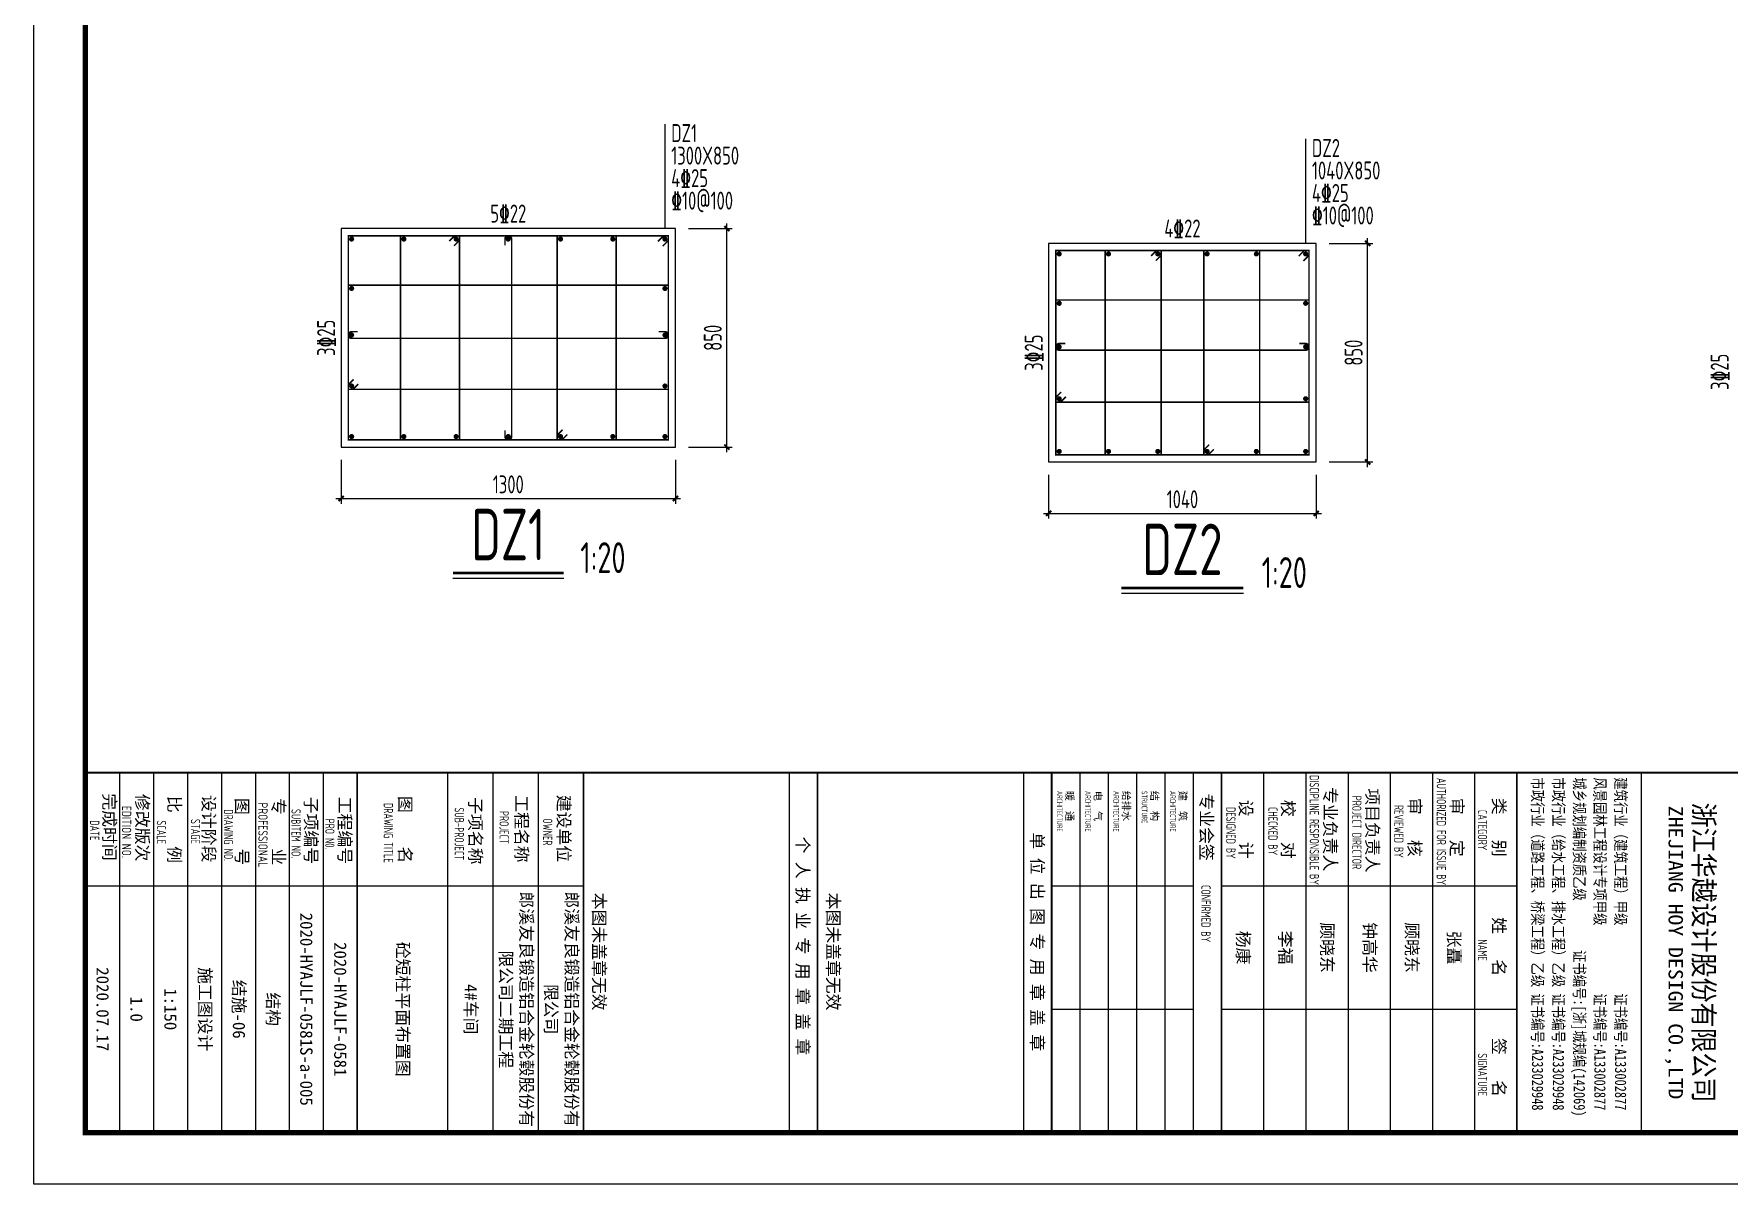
# Model space of a CAD drawing. Extents: x 14475413 to 15955882, y -732572 to -282951.
# Drawn here: x 14893868 to 14943288, y -624475 to -590928 of the extents above; entities that cross this region are included whole.
import ezdxf
from ezdxf.enums import TextEntityAlignment as Align

# ---------------------------------------------------------------- set-up
doc = ezdxf.new("R2010")
doc.units = 0
doc.header["$LTSCALE"] = 1000
doc.header["$MEASUREMENT"] = 0
for name, color, linetype in [('COLU_DE', 7, 'Continuous'), ('COLU_DE_DIM', 3, 'Continuous'), ('COLU_DE_NUM', 7, 'Continuous'), ('COLU_DE_REIN', 1, 'Continuous'), ('COLU_DE_TEXT', 7, 'Continuous'), ('PUB_TITLE', 4, 'Continuous'), ('TK', 4, 'Continuous')]:
    doc.layers.add(name, color=color, linetype=linetype)
doc.styles.add('-宋体', font='', dxfattribs={"width": 0.8})
doc.styles.add('HT', font='simhei.ttf', dxfattribs={"width": 0.8})
doc.styles.add('TSSD_Dimension', font='Tssdeng.shx', dxfattribs={"width": 0.7, "bigfont": 'hztxt.shx'})
doc.styles.add('TSSD_Label', font='tssdeng.shx', dxfattribs={"width": 0.7, "bigfont": 'hztxt.shx'})
doc.styles.add('TSSD_REIN', font='tssdeng.shx', dxfattribs={"width": 0.7, "bigfont": 'tssdchn.shx'})
doc.styles.add('图签宋体', font='', dxfattribs={"height": 300})
doc.styles.add('图签黑体', font='simhei.ttf', dxfattribs={"height": 550})
doc.styles.get('-宋体').set_extended_font_data('SimSun')
doc.styles.get('图签宋体').set_extended_font_data('NSimSun')
doc.dimstyles.new('TSSD_20_150', dxfattribs={"dimtxt": 525, "dimasz": 150, "dimexe": 150, "dimexo": 375, "dimgap": 150, "dimtad": 1, "dimdec": 0, "dimlfac": 0.133333, "dimzin": 0, "dimdsep": 46, "dimtxsty": 'TSSD_Dimension', "dimblk": 'ARCHTICK', "dimblk1": 'ARCHTICK', "dimblk2": 'ARCHTICK', "dimcen": 0, "dimdle": 150, "dimclrt": 7, "dimadec": 0, "dimazin": 0, "dimtfac": 1, "dimtdec": 0, "dimtix": 1, "dimtmove": 2, "dimatfit": 3, "dimfxl": 0, "dimtolj": 1, "dimtzin": 0, "dimarcsym": 0})

# ---------------------------------------------------------------- blocks, each defined once
blk = doc.blocks.new('_ArchTick')
at = {"color": 0, "linetype": 'ByBlock', "const_width": 0.4}
blk.add_lwpolyline([(-0.5, -0.5), (0.5, 0.5)], dxfattribs=at)
blk = doc.blocks.new('*D51')
at = {"layer": 'COLU_DE_DIM', "color": 0, "lineweight": -2, "ltscale": 0.5}
for p, q in [((14914073, -603130), (14914073, -596455)), ((14912948, -596605), (14914223, -596605)), ((14912948, -602980), (14914223, -602980))]:
    blk.add_line(p, q, dxfattribs=at)
at = {"layer": 'Defpoints', "color": 0, "ltscale": 0.5}
for p in [(14912573, -596605), (14914073, -596605), (14912573, -602980)]:
    blk.add_point(p, dxfattribs=at)
at = {"layer": 'COLU_DE_DIM', "color": 0, "lineweight": -2, "ltscale": 0.5, "xscale": 150, "yscale": 150, "zscale": 150}
for p, rotation in [((14914073, -596605), 90), ((14914073, -602980), 270)]:
    blk.add_blockref('_ArchTick', p, dxfattribs=dict(at, rotation=rotation))
at = {"layer": 'COLU_DE_DIM', "color": 7, "ltscale": 0.5, "insert": (14913660, -599792), "char_height": 525, "attachment_point": 5, "rotation": 90, "style": 'TSSD_Dimension'}
blk.add_mtext('\\A1;850', dxfattribs=at)
blk = doc.blocks.new('*D52')
at = {"layer": 'COLU_DE_DIM', "color": 0, "lineweight": -2, "ltscale": 0.5}
for p, q in [((14902823, -603355), (14902823, -604630)), ((14912573, -603355), (14912573, -604630)), ((14902673, -604480), (14912723, -604480))]:
    blk.add_line(p, q, dxfattribs=at)
at = {"layer": 'Defpoints', "color": 0, "ltscale": 0.5}
for p in [(14902823, -602980), (14912573, -602980), (14912573, -604480)]:
    blk.add_point(p, dxfattribs=at)
at = {"layer": 'COLU_DE_DIM', "color": 0, "lineweight": -2, "ltscale": 0.5, "xscale": 150, "yscale": 150, "zscale": 150, "rotation": 180}
blk.add_blockref('_ArchTick', (14902823, -604480), dxfattribs=at)
at = {"layer": 'COLU_DE_DIM', "color": 0, "lineweight": -2, "ltscale": 0.5, "xscale": 150, "yscale": 150, "zscale": 150}
blk.add_blockref('_ArchTick', (14912573, -604480), dxfattribs=at)
at = {"layer": 'COLU_DE_DIM', "color": 7, "ltscale": 0.5, "insert": (14907698, -604067), "char_height": 525, "attachment_point": 5, "style": 'TSSD_Dimension'}
blk.add_mtext('\\A1;1300', dxfattribs=at)
blk = doc.blocks.new('*D53')
at = {"layer": 'COLU_DE_DIM', "color": 0, "lineweight": -2, "ltscale": 0.5}
for p, q in [((14932751, -603563), (14932751, -596888)), ((14931626, -597038), (14932901, -597038)), ((14931626, -603413), (14932901, -603413))]:
    blk.add_line(p, q, dxfattribs=at)
at = {"layer": 'Defpoints', "color": 0, "ltscale": 0.5}
for p in [(14931251, -597038), (14932751, -597038), (14931251, -603413)]:
    blk.add_point(p, dxfattribs=at)
at = {"layer": 'COLU_DE_DIM', "color": 0, "lineweight": -2, "ltscale": 0.5, "xscale": 150, "yscale": 150, "zscale": 150}
for p, rotation in [((14932751, -597038), 90), ((14932751, -603413), 270)]:
    blk.add_blockref('_ArchTick', p, dxfattribs=dict(at, rotation=rotation))
at = {"layer": 'COLU_DE_DIM', "color": 7, "ltscale": 0.5, "insert": (14932339, -600226), "char_height": 525, "attachment_point": 5, "rotation": 90, "style": 'TSSD_Dimension'}
blk.add_mtext('\\A1;850', dxfattribs=at)
blk = doc.blocks.new('*D54')
at = {"layer": 'COLU_DE_DIM', "color": 0, "lineweight": -2, "ltscale": 0.5}
for p, q in [((14923451, -603788), (14923451, -605063)), ((14931251, -603788), (14931251, -605063)), ((14923301, -604913), (14931401, -604913))]:
    blk.add_line(p, q, dxfattribs=at)
at = {"layer": 'Defpoints', "color": 0, "ltscale": 0.5}
for p in [(14923451, -603413), (14931251, -603413), (14931251, -604913)]:
    blk.add_point(p, dxfattribs=at)
at = {"layer": 'COLU_DE_DIM', "color": 0, "lineweight": -2, "ltscale": 0.5, "xscale": 150, "yscale": 150, "zscale": 150, "rotation": 180}
blk.add_blockref('_ArchTick', (14923451, -604913), dxfattribs=at)
at = {"layer": 'COLU_DE_DIM', "color": 0, "lineweight": -2, "ltscale": 0.5, "xscale": 150, "yscale": 150, "zscale": 150}
blk.add_blockref('_ArchTick', (14931251, -604913), dxfattribs=at)
at = {"layer": 'COLU_DE_DIM', "color": 7, "ltscale": 0.5, "insert": (14927351, -604501), "char_height": 525, "attachment_point": 5, "style": 'TSSD_Dimension'}
blk.add_mtext('\\A1;1040', dxfattribs=at)
blk = doc.blocks.new('GeYuanFrame_00164207', base_point=(20.09, 4.53))
at = {"layer": 'PUB_TITLE'}
for points in [[(1013.09, 235.33), (1013.09, 292.73)], [(1037.09, 235.33), (1037.09, 292.73)], [(1013.09, 202.33), (1013.09, 229.83)], [(1037.09, 202.33), (1037.09, 229.83)], [(1013.09, 14.53), (1013.09, 111.33)]]:
    blk.add_lwpolyline(points, dxfattribs=at)
at = {"layer": 'TK'}
for p, q in [((991.09, 316.93), (1061.09, 316.93)), ((991.09, 284.53), (1061.09, 284.53)), ((991.09, 276.33), (1061.09, 276.33)), ((991.09, 268.13), (1061.09, 268.13)), ((991.09, 259.93), (1061.09, 259.93)), ((991.09, 251.73), (1061.09, 251.73)), ((991.09, 243.53), (1061.09, 243.53)), ((991.09, 235.33), (1061.09, 235.33)), ((991.09, 235.33), (1061.09, 235.33)), ((991.09, 102.53), (1061.09, 102.53)), ((991.09, 93.73), (1061.09, 93.73)), ((991.09, 84.93), (1013.09, 84.93)), ((991.09, 84.93), (1061.09, 84.93)), ((991.09, 67.37), (1061.09, 67.37)), ((991.09, 67.33), (1061.09, 67.33)), ((991.09, 60.77), (1061.09, 60.77)), ((991.09, 54.17), (1061.09, 54.17)), ((991.09, 47.57), (1061.09, 47.57)), ((991.09, 40.97), (1061.09, 40.97)), ((991.09, 34.37), (1061.09, 34.37)), ((991.09, 27.77), (1061.09, 27.77)), ((991.09, 21.17), (1061.09, 21.17)), ((991.09, 14.53), (1061.09, 14.53))]:
    blk.add_line(p, q, dxfattribs=at)
blk.add_lwpolyline([(20.09, 4.53), (20.09, 598.53), (1071.09, 598.53), (1071.09, 4.53)], close=True, dxfattribs=at)
at = {"layer": 'TK', "const_width": 1}
blk.add_lwpolyline([(45.09, 588.53), (1061.09, 588.53), (1061.09, 14.53), (45.09, 14.53)], close=True, dxfattribs=at)
at = {"layer": 'TK'}
for points, const_width in [([(991.09, 588.53), (991.09, 14.53)], 0.4), ([(991.09, 292.73), (1061.09, 292.73)], 0.35), ([(991.09, 292.73), (1061.09, 292.73)], 0.35), ([(991.09, 235.33), (1061.09, 235.33)], 0.35), ([(991.09, 202.33), (1061.09, 202.33)], 0.35), ([(991.09, 156.83), (1061.09, 156.83)], 0.35), ([(991.09, 111.33), (1061.09, 111.33)], 0.35), ([(991.09, 67.37), (1061.09, 67.37)], 0.35)]:
    blk.add_lwpolyline(points, dxfattribs=dict(at, const_width=const_width))
for points in [[(991.09, 292.73), (1061.09, 292.73)], [(991.09, 235.33), (1061.09, 235.33)], [(991.09, 229.83), (1061.09, 229.83)], [(991.09, 224.33), (1061.09, 224.33)], [(991.09, 218.83), (1061.09, 218.83)], [(991.09, 213.33), (1061.09, 213.33)], [(991.09, 207.83), (1061.09, 207.83)], [(991.09, 202.33), (1061.09, 202.33)], [(991.09, 196.83), (1061.09, 196.83)], [(991.09, 151.33), (1061.09, 151.33)]]:
    blk.add_lwpolyline(points, dxfattribs=at)
for s, height, style, width, p in [('浙江华越设计股份有限公司', 3.96, 'HT', 0.9, (1026.07, 329.16)), ('ZHEJIANG HOY DESIGN CO.,LTD', 2.8, '图签黑体', 1.11, (1026.06, 323.29))]:
    blk.add_text(s, height=height, dxfattribs=dict(at, style=style, width=width)).set_placement(p, align=Align.MIDDLE)
for s, height, style, width, p in [('建筑行业（建筑工程）甲级           证书编号:A133002877', 2.2, '-宋体', 0.8, (992, 311.83)), ('风景园林工程设计专项甲级           证书编号:A133002877', 2.2, '-宋体', 0.8, (992, 307.81)), ('城乡规划编制资质乙级        证书编号:[浙]城规编(142069)', 2.2, '-宋体', 0.8, (992, 303.82)), ('市政行业（给水工程、排水工程）乙级 证书编号:A233029948', 2.2, '-宋体', 0.8, (992, 299.74)), ('市政行业（道路工程、桥梁工程）乙级 证书编号:A233029948', 2.2, '-宋体', 0.8, (992, 295.69)), ('CATEGORY', 1.8, 'TSSD_REIN', 0.7, (998.32, 285.17)), ('NAME', 1.8, 'TSSD_REIN', 0.7, (1023.51, 285.17)), ('SIGNATURE', 1.8, 'TSSD_REIN', 0.7, (1045.66, 285.17)), ('AUTHORIZED FOR ISSUE BY', 1.8, 'TSSD_REIN', 0.7, (992.12, 277.17)), ('REVIEWED BY', 1.8, 'TSSD_REIN', 0.7, (997.36, 268.91)), ('PROJECT DIRECTOR', 1.8, 'TSSD_REIN', 0.7, (995.55, 260.74)), ('DISCIPLINE RESPONSIBLE BY', 1.8, 'TSSD_REIN', 0.7, (991.57, 252.48)), ('CHECKED BY', 1.8, 'TSSD_REIN', 0.7, (997.75, 244.44)), ('DESIGNED BY', 1.8, 'TSSD_REIN', 0.7, (997.76, 236.27)), ('CONFIRMED BY', 1.8, 'TSSD_REIN', 0.7, (1012.94, 231.42)), ('ARCHITECTURE', 1.08, 'TSSD_REIN', 0.7, (994.65, 225.34)), ('STRUCTURE', 1.08, 'TSSD_REIN', 0.7, (994.65, 219.84)), ('ARCHITECTURE', 1.08, 'TSSD_REIN', 0.7, (994.65, 214.34)), ('ARCHITECTURE', 1.08, 'TSSD_REIN', 0.7, (994.65, 208.84)), ('ARCHITECTURE', 1.08, 'TSSD_REIN', 0.7, (994.65, 203.34)), ('OWNER', 1.8, 'TSSD_REIN', 0.7, (999.98, 103.48)), ('PROJECT', 1.8, 'TSSD_REIN', 0.7, (998.52, 95.02)), ('SUB-PROJECT', 1.8, 'TSSD_REIN', 0.7, (997.86, 86.3)), ('DRAWING TITLE', 1.8, 'TSSD_REIN', 0.7, (996.97, 72.53)), ('PRO N0.', 1.8, 'TSSD_REIN', 0.7, (1000.01, 61.15)), ('SUBITEM NO.', 1.8, 'TSSD_REIN', 0.7, (998.15, 54.58)), ('PROFESSIONAL', 1.8, 'TSSD_REIN', 0.8, (996.88, 48.15)), ('DRAWING NO.', 1.8, 'TSSD_REIN', 0.7, (998.19, 41.45)), ('STAGE', 1.8, 'TSSD_REIN', 0.7, (1000.09, 35.03)), ('SCALE', 1.8, 'TSSD_REIN', 0.7, (1000.38, 28.42)), ('EDITION NO.', 1.8, 'TSSD_REIN', 0.8, (997.53, 21.64)), ('DATE', 1.8, 'TSSD_REIN', 0.7, (1000.33, 15.45))]:
    blk.add_text(s, height=height, dxfattribs=dict(at, style=style, width=width)).set_placement(p)
at = {"layer": 'TK', "style": '图签宋体'}
for s, height, p in [('类   别', 2.4, (995.97, 288.09)), ('姓   名', 2.4, (1019.2, 288.09)), ('签   名', 2.4, (1042.68, 288.09)), ('审   定', 2.4, (995.97, 279.89)), ('审   核', 2.4, (995.97, 271.69)), ('项目负责人', 2.4, (994.13, 263.49)), ('专业负责人', 2.4, (993.89, 255.29)), ('校   对', 2.4, (996.38, 247.09)), ('设   计', 2.4, (996.36, 238.89)), ('专业会签', 2.4, (995.12, 231.24)), ('建  筑', 1.44, (994.61, 227.11)), ('结  构', 1.44, (994.61, 221.61)), ('给排水', 1.44, (994.61, 216.11)), ('电  气', 1.44, (994.61, 210.61)), ('暖  通', 1.44, (994.61, 205.11)), ('单 位 出 图 专 用 章 盖 章', 2.4, (1002.72, 198.35)), ('本图未盖章无效', 2.4, (1014.43, 158.7)), ('个 人 执 业 专 用 章 盖 章', 2.4, (1003.52, 152.77)), ('本图未盖章无效', 2.4, (1014.43, 113.2)), ('建设单位', 2.4, (995.39, 106.33)), ('工程名称', 2.4, (995.47, 98.12)), ('子项名称', 2.4, (995.85, 89.14)), ('图    名', 2.4, (995.63, 75.5)), ('工程编号', 2.4, (995.77, 63.77)), ('子项编号', 2.4, (995.77, 57.19)), ('专    业', 2.4, (996.01, 50.88)), ('图    号', 2.4, (996.02, 43.77)), ('设计阶段', 2.4, (995.45, 37.32)), ('比    例', 2.4, (995.59, 30.63)), ('修改版次', 2.4, (995.24, 24.41)), ('完成时间', 2.4, (995.11, 18.02))]:
    blk.add_text(s, height=height, dxfattribs=at).set_placement(p)
at = {"layer": 'TK', "char_height": 2.4, "attachment_point": 5, "style": '图签宋体'}
for s, insert, width in [('张矗', (1025.09, 280.4), 24), ('顾晓东', (1025.09, 272.23), 24), ('钟高华', (1025.09, 264.03), 24), ('顾晓东', (1025.09, 255.76), 24), ('李福', (1025.09, 247.63), 24), ('杨康', (1025.09, 239.43), 24), ('郎溪友良锻造铝合金轮毂股份有限公司', (1037.09, 106.93), 48), ('郎溪友良锻造铝合金轮毂股份有限公司二期工程', (1037.09, 98.13), 48), ('4#车间', (1037.09, 89.33), 48), ('砼短柱平面布置图', (1037.09, 76.13), 48), ('2020-HYAJLF-0581', (1037.09, 64.07), 48), ('2020-HYAJLF-0581S-a-005', (1037.09, 57.47), 48), ('结构', (1037.09, 50.87), 48), ('结施-06', (1037.09, 44.27), 48), ('施工图设计', (1037.09, 37.67), 48), ('1:150', (1037.09, 31.07), 48), ('1.0', (1037.09, 24.47), 48), ('2020.07.17', (1037.09, 17.88), 48)]:
    blk.add_mtext(s, dxfattribs=dict(at, insert=insert, width=width))

msp = doc.modelspace()

# ---------------------------------------------------------------- linework, layer by layer
at = {"layer": 'COLU_DE'}
for points in [[(14912572.9, -596604.8), (14902822.9, -596604.8), (14902822.9, -602979.8), (14912572.9, -602979.8)], [(14931251.4, -597038.2), (14923451.4, -597038.2), (14923451.4, -603413.2), (14931251.4, -603413.2)]]:
    msp.add_lwpolyline(points, close=True, dxfattribs=at)
at = {"layer": 'COLU_DE_NUM', "ltscale": 0.5}
for p, q in [((14906082.5, -606804.8), (14909313.2, -606804.8)), ((14925574.4, -607238.2), (14929128.3, -607238.2))]:
    msp.add_line(p, q, dxfattribs=at)
at = {"layer": 'COLU_DE_NUM', "ltscale": 0.5, "const_width": 75}
for points in [[(14906082.5, -606654.8), (14909313.2, -606654.8)], [(14925574.4, -607088.2), (14929128.3, -607088.2)]]:
    msp.add_lwpolyline(points, dxfattribs=at)
at = {"layer": 'COLU_DE_REIN', "ltscale": 0.5, "const_width": 45}
for points in [[(14912198.8, -597116.7), (14912362.9, -596952.6), (14912362.9, -596814.8), (14903032.9, -596814.8), (14903032.9, -602769.8), (14912362.9, -602769.8), (14912362.9, -596814.8), (14912225, -596814.8), (14912060.9, -596978.8)], [(14906117, -597108.5), (14906272.9, -596952.6), (14906272.9, -596814.8), (14904555.4, -596814.8), (14904555.4, -602769.8), (14906272.9, -602769.8), (14906272.9, -596814.8), (14906135, -596814.8), (14905979.1, -596970.6)], [(14909278.7, -602476), (14909122.9, -602631.9), (14909122.9, -602769.8), (14910840.4, -602769.8), (14910840.4, -596814.8), (14909122.9, -596814.8), (14909122.9, -602769.8), (14909260.7, -602769.8), (14909416.6, -602613.9)], [(14930877.3, -597550.1), (14931041.4, -597386.1), (14931041.4, -597248.2), (14923661.4, -597248.2), (14923661.4, -603203.2), (14931041.4, -603203.2), (14931041.4, -597248.2), (14930903.5, -597248.2), (14930739.4, -597412.2)], [(14926574.5, -597541.9), (14926730.4, -597386.1), (14926730.4, -597248.2), (14925098.4, -597248.2), (14925098.4, -603203.2), (14926730.4, -603203.2), (14926730.4, -597248.2), (14926592.5, -597248.2), (14926436.6, -597404)], [(14928128.2, -602909.5), (14927972.4, -603065.3), (14927972.4, -603203.2), (14929604.4, -603203.2), (14929604.4, -597248.2), (14927972.4, -597248.2), (14927972.4, -603203.2), (14928110.2, -603203.2), (14928266.1, -603047.3)], [(14903188.7, -601002.1), (14903032.9, -601157.9), (14903032.9, -601295.8), (14912362.9, -601295.8), (14912362.9, -598254.8), (14903032.9, -598254.8), (14903032.9, -601295.8), (14903170.7, -601295.8), (14903326.6, -601140)], [(14923817.2, -601372.9), (14923661.4, -601528.7), (14923661.4, -601666.6), (14931041.4, -601666.6), (14931041.4, -598688.2), (14923661.4, -598688.2), (14923661.4, -601666.6), (14923799.2, -601666.6), (14923955.1, -601510.8)]]:
    msp.add_lwpolyline(points, dxfattribs=at)
at = {"layer": 'COLU_DE_REIN', "ltscale": 0.5, "const_width": 75}
for points in [[(14903092.9, -596912.3, 1), (14903167.9, -596912.3, 1)], [(14904615.4, -596912.3, 1), (14904690.4, -596912.3, 1)], [(14906137.9, -596912.3, 1), (14906212.9, -596912.3, 1)], [(14907660.4, -596912.3, 1), (14907735.4, -596912.3, 1)], [(14909182.9, -596912.3, 1), (14909257.9, -596912.3, 1)], [(14910705.4, -596912.3, 1), (14910780.4, -596912.3, 1)], [(14912227.9, -596912.3, 1), (14912302.9, -596912.3, 1)], [(14923721.4, -597345.7, 1), (14923796.4, -597345.7, 1)], [(14925158.4, -597345.7, 1), (14925233.4, -597345.7, 1)], [(14926595.4, -597345.7, 1), (14926670.4, -597345.7, 1)], [(14928032.4, -597345.7, 1), (14928107.4, -597345.7, 1)], [(14929469.4, -597345.7, 1), (14929544.4, -597345.7, 1)], [(14930906.4, -597345.7, 1), (14930981.4, -597345.7, 1)], [(14903092.9, -598352.3, 1), (14903167.9, -598352.3, 1)], [(14912227.9, -598352.3, 1), (14912302.9, -598352.3, 1)], [(14923721.4, -598785.7, 1), (14923796.4, -598785.7, 1)], [(14930906.4, -598785.7, 1), (14930981.4, -598785.7, 1)], [(14903092.9, -599711.3, 1), (14903167.9, -599711.3, 1)], [(14912227.9, -599711.3, 1), (14912302.9, -599711.3, 1)], [(14923721.4, -600055.9, 1), (14923796.4, -600055.9, 1)], [(14930906.4, -600055.9, 1), (14930981.4, -600055.9, 1)], [(14903092.9, -601198.3, 1), (14903167.9, -601198.3, 1)], [(14912227.9, -601198.3, 1), (14912302.9, -601198.3, 1)], [(14923721.4, -601569.1, 1), (14923796.4, -601569.1, 1)], [(14930906.4, -601569.1, 1), (14930981.4, -601569.1, 1)], [(14903092.9, -602672.3, 1), (14903167.9, -602672.3, 1)], [(14904615.4, -602672.3, 1), (14904690.4, -602672.3, 1)], [(14906137.9, -602672.3, 1), (14906212.9, -602672.3, 1)], [(14907660.4, -602672.3, 1), (14907735.4, -602672.3, 1)], [(14909182.9, -602672.3, 1), (14909257.9, -602672.3, 1)], [(14910705.4, -602672.3, 1), (14910780.4, -602672.3, 1)], [(14912227.9, -602672.3, 1), (14912302.9, -602672.3, 1)], [(14923721.4, -603105.7, 1), (14923796.4, -603105.7, 1)], [(14925158.4, -603105.7, 1), (14925233.4, -603105.7, 1)], [(14926595.4, -603105.7, 1), (14926670.4, -603105.7, 1)], [(14928032.4, -603105.7, 1), (14928107.4, -603105.7, 1)], [(14929469.4, -603105.7, 1), (14929544.4, -603105.7, 1)], [(14930906.4, -603105.7, 1), (14930981.4, -603105.7, 1)]]:
    msp.add_lwpolyline(points, format="xyb", close=True, dxfattribs=at)
at = {"layer": 'COLU_DE_REIN', "ltscale": 0.5, "const_width": 45}
for points in [[(14907600.4, -597092.3), (14907600.4, -596912.3, -1), (14907795.4, -596912.3), (14907795.4, -602672.3, -1), (14907600.4, -602672.3), (14907600.4, -602492.3)], [(14912085.4, -599613.8), (14912265.4, -599613.8, -1), (14912265.4, -599808.8), (14903130.4, -599808.8, -1), (14903130.4, -599613.8), (14903310.4, -599613.8)], [(14930763.9, -599958.4), (14930943.9, -599958.4, -1), (14930943.9, -600153.4), (14923758.9, -600153.4, -1), (14923758.9, -599958.4), (14923938.9, -599958.4)]]:
    msp.add_lwpolyline(points, format="xyb", dxfattribs=at)
at = {"layer": 'COLU_DE_TEXT', "ltscale": 0.5}
for p, q in [((14912272.9, -596604.8), (14912272.9, -593559.8)), ((14930951.4, -597038.2), (14930951.4, -593993.2))]:
    msp.add_line(p, q, dxfattribs=at)

# ---------------------------------------------------------------- block references
at = {"xscale": 150, "yscale": 150, "zscale": 150, "rotation": 270}
msp.add_blockref('GeYuanFrame_00164207', (14893868, -466825.4), dxfattribs=at)

# ---------------------------------------------------------------- texts
at = {"layer": 'COLU_DE_NUM', "ltscale": 0.5, "style": 'TSSD_Label', "width": 0.7}
for s, p in [('DZ1', (14907697.9, -605529.8)), ('DZ2', (14927351.4, -605963.2))]:
    msp.add_text(s, height=1500, dxfattribs=at).set_placement(p, align=Align.MIDDLE)
for p in [(14909797.9, -606654.8), (14929661.4, -607088.2)]:
    msp.add_text('1:20', height=900, dxfattribs=at).set_placement(p)
at = {"layer": 'COLU_DE_TEXT', "ltscale": 0.5, "style": 'TSSD_REIN', "width": 0.7}
for s, p in [('DZ1', (14912447.9, -594084.8)), ('DZ2', (14931126.4, -594518.2)), ('1300X850', (14912447.9, -594741)), ('4\x8425', (14912447.9, -595397.3)), ('1040X850', (14931126.4, -595174.4)), ('\x8410@100', (14912447.9, -596053.5)), ('4\x8425', (14931126.4, -595830.7)), ('\x8410@100', (14931126.4, -596486.9))]:
    msp.add_text(s, height=525, dxfattribs=at).set_placement(p)
for s, p in [('5\x8422', (14907697.9, -596169)), ('4\x8422', (14927351.4, -596602.4))]:
    msp.add_text(s, height=525, dxfattribs=at).set_placement(p, align=Align.MIDDLE)
for p in [(14902387.1, -599792.3), (14923015.6, -600225.7), (14943013.5, -600784.4)]:
    msp.add_text('3\x8425', height=525, rotation=90, dxfattribs=at).set_placement(p, align=Align.MIDDLE)

# ---------------------------------------------------------------- dimensions: what is measured, and where the dimension line sits
at = {"layer": 'COLU_DE_DIM', "ltscale": 0.5}
for p1, p2, picture, middle in [((14912572.9, -602979.8), (14912572.9, -596604.8), '*D51', (14913660.4, -599792.3)), ((14931251.4, -603413.2), (14931251.4, -597038.2), '*D53', (14932338.9, -600225.7)), ((14902822.9, -602979.8), (14912572.9, -602979.8), '*D52', (14907697.9, -604067.3)), ((14923451.4, -603413.2), (14931251.4, -603413.2), '*D54', (14927351.4, -604500.7))]:
    dim = msp.add_aligned_dim(p1=p1, p2=p2, distance=-1500, dimstyle='TSSD_20_150', dxfattribs=at)
    dim.commit()
    dim.dimension.update_dxf_attribs({"geometry": picture, "text_midpoint": middle})

doc.saveas('drawing.dxf')
